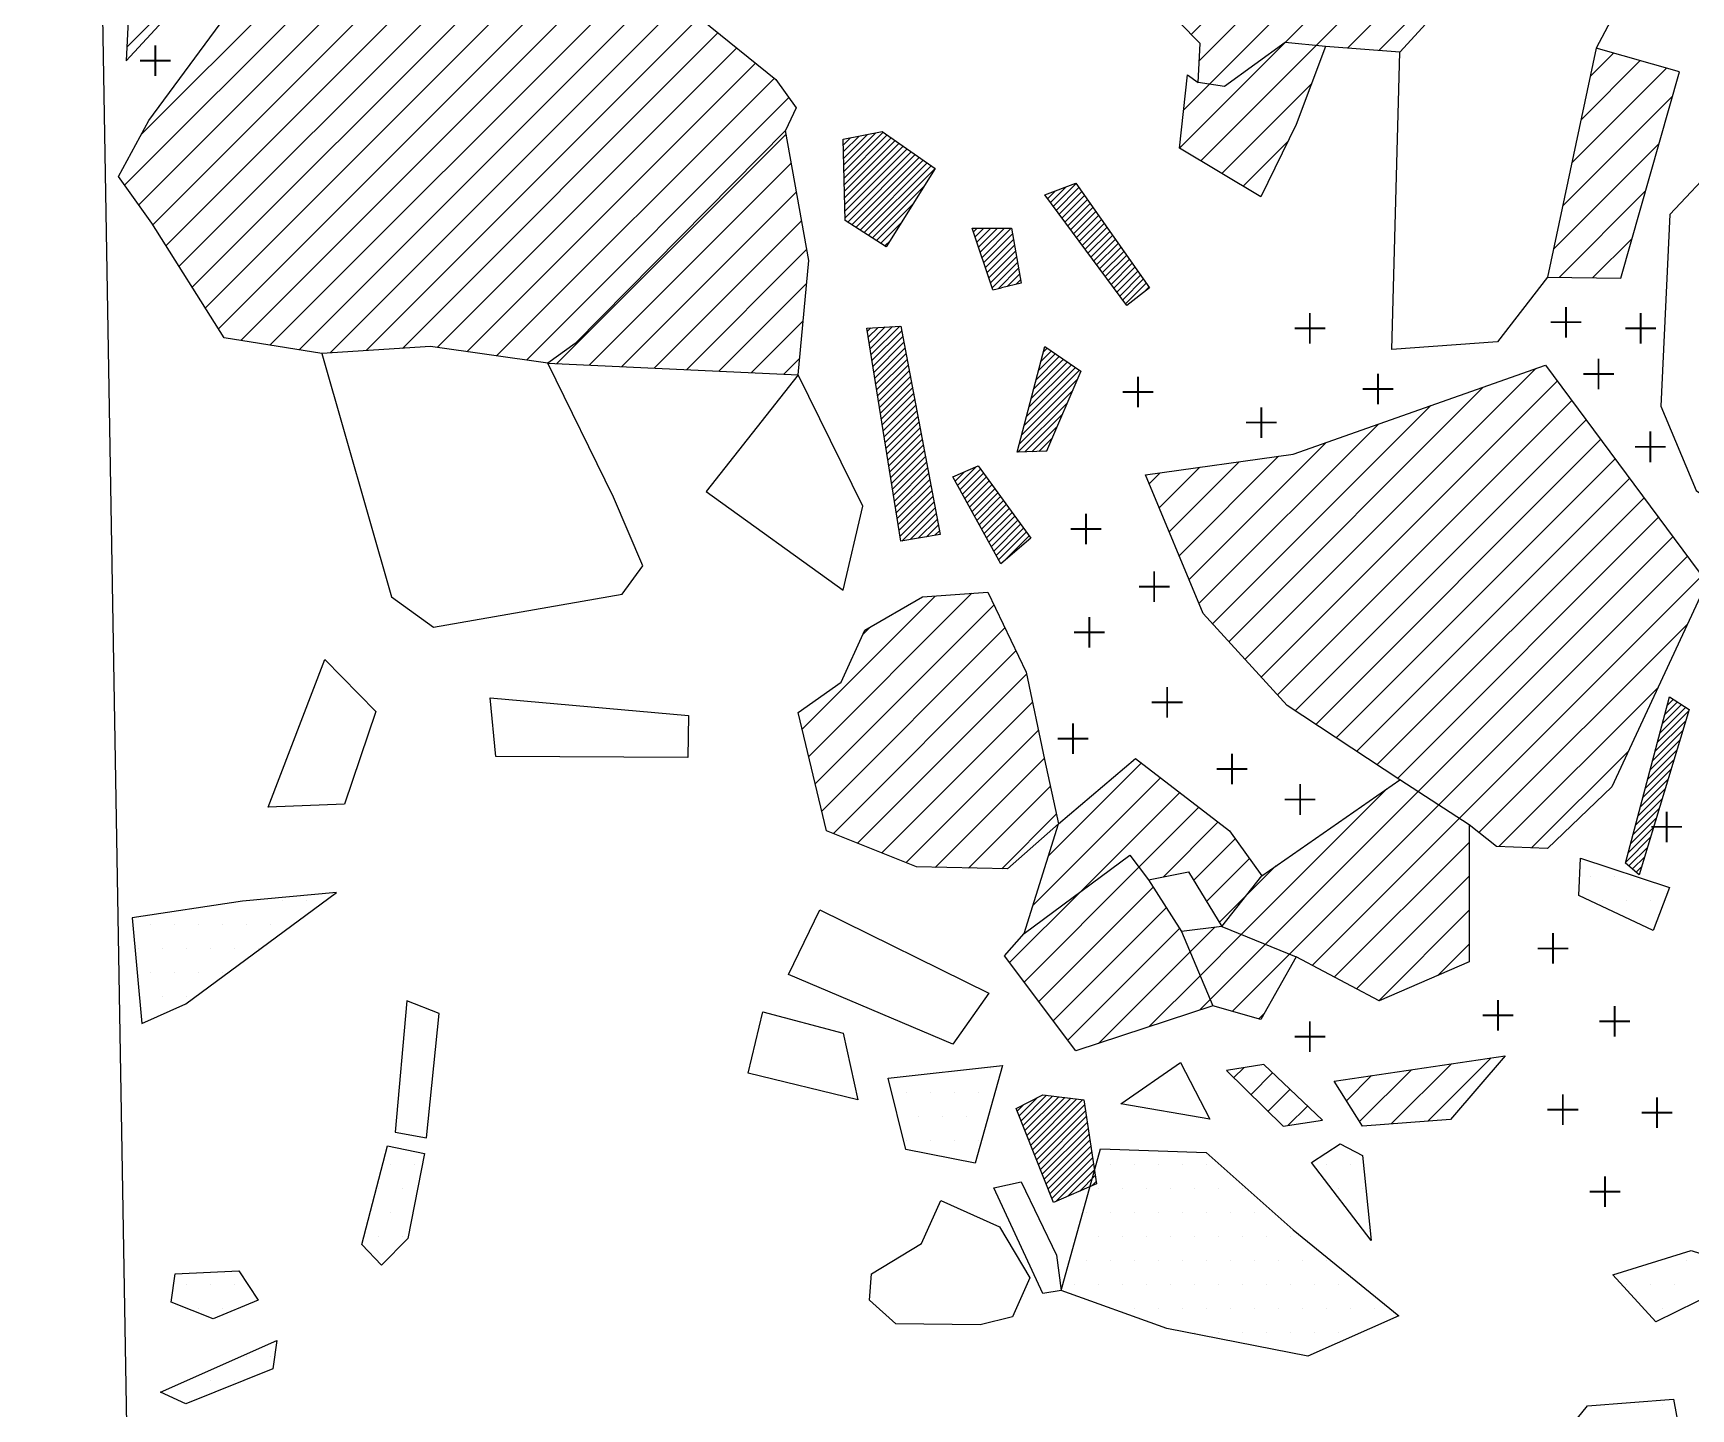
# Model space of a CAD drawing. Header units: metres. Extents: x -3.85 to -2.47, y -18.86 to -15.39.
# Drawn here: x -3.855 to -2.991, y -16.89 to -16.173 of the extents above; entities that cross this region are included whole.
import ezdxf

# ---------------------------------------------------------------- set-up
doc = ezdxf.new("R2010")
doc.units = ezdxf.units.M
doc.header["$LTSCALE"] = 25
doc.header["$MEASUREMENT"] = 0
doc.linetypes.add('STRICHPUNKTX2', pattern=[2, 1, -0.5, 0, -0.5])
doc.layers.get('0').update_dxf_attribs({"linetype": 'CONTINUOUS'})
for name, color, linetype in [('FEUER', 1, 'CONTINUOUS'), ('GRABUNGSGRENZE', 3, 'STRICHPUNKTX2'), ('KNOCHEN', 2, 'CONTINUOUS'), ('KNOCHENSCHRAFF', 2, 'CONTINUOUS'), ('STEINE', 4, 'CONTINUOUS'), ('STEINESCHRAFF', 4, 'CONTINUOUS')]:
    doc.layers.add(name, color=color, linetype=linetype)

# ---------------------------------------------------------------- blocks, each defined once
blk = doc.blocks.new('*X3')
at = {"color": 0}
for p, q in [((-343.284, -1623.147), (-342.91, -1622.774)), ((-343.276, -1623.492), (-342.468, -1622.685)), ((-343.267, -1623.838), (-342.027, -1622.597)), ((-343.259, -1624.183), (-341.585, -1622.509)), ((-343.251, -1624.528), (-341.201, -1622.478)), ((-343.242, -1624.873), (-340.993, -1622.624)), ((-343.234, -1625.219), (-340.786, -1622.771)), ((-343.226, -1625.564), (-340.578, -1622.917)), ((-343.217, -1625.909), (-340.371, -1623.063)), ((-343.209, -1626.254), (-340.163, -1623.209)), ((-343.201, -1626.6), (-339.956, -1623.355)), ((-343.192, -1626.945), (-339.748, -1623.501)), ((-343.058, -1627.164), (-339.541, -1623.647)), ((-342.843, -1627.302), (-339.333, -1623.793)), ((-342.628, -1627.441), (-339.126, -1623.939)), ((-342.412, -1627.579), (-338.918, -1624.085)), ((-342.197, -1627.717), (-338.711, -1624.231)), ((-341.982, -1627.856), (-338.503, -1624.377)), ((-341.767, -1627.994), (-339.083, -1625.31)), ((-332.499, -1626.151), (-331.689, -1625.341)), ((-332.348, -1626.354), (-331.152, -1625.158)), ((-332.198, -1626.557), (-331.007, -1625.366)), ((-341.552, -1628.132), (-339.673, -1626.253)), ((-332.65, -1625.948), (-332.255, -1625.553)), ((-332.047, -1626.759), (-330.861, -1625.574)), ((-331.896, -1626.962), (-330.715, -1625.782)), ((-331.745, -1627.165), (-330.57, -1625.989)), ((-331.595, -1627.368), (-330.424, -1626.197)), ((-341.336, -1628.271), (-340.262, -1627.196)), ((-331.444, -1627.571), (-330.278, -1626.405)), ((-331.293, -1627.773), (-330.133, -1626.613)), ((-331.142, -1627.976), (-329.987, -1626.821)), ((-330.992, -1628.179), (-329.841, -1627.029)), ((-336.501, -1627.678), (-336.31, -1627.487)), ((-336.413, -1627.943), (-335.957, -1627.487)), ((-336.324, -1628.208), (-335.603, -1627.487)), ((-336.236, -1628.473), (-335.25, -1627.487)), ((-336.147, -1628.739), (-334.896, -1627.487)), ((-336.059, -1629.004), (-334.543, -1627.487)), ((-335.971, -1629.269), (-334.475, -1627.773)), ((-335.882, -1629.534), (-334.421, -1628.073)), ((-330.841, -1628.382), (-329.696, -1627.237)), ((-330.69, -1628.585), (-329.55, -1627.444)), ((-330.539, -1628.787), (-329.404, -1627.652)), ((-330.389, -1628.99), (-329.259, -1627.86)), ((-330.238, -1629.193), (-329.113, -1628.068)), ((-341.121, -1628.409), (-340.851, -1628.139)), ((-335.794, -1629.799), (-334.368, -1628.373)), ((-335.706, -1630.065), (-334.314, -1628.673)), ((-330.087, -1629.396), (-328.967, -1628.276)), ((-329.936, -1629.599), (-328.822, -1628.484)), ((-329.786, -1629.801), (-328.676, -1628.692)), ((-329.635, -1630.004), (-328.53, -1628.9)), ((-335.617, -1630.33), (-334.261, -1628.973)), ((-335.529, -1630.595), (-334.207, -1629.273)), ((-335.217, -1630.636), (-334.154, -1629.573)), ((-329.484, -1630.207), (-328.384, -1629.107)), ((-329.333, -1630.41), (-328.239, -1629.315)), ((-329.183, -1630.613), (-328.093, -1629.523)), ((-329.032, -1630.815), (-327.947, -1629.731)), ((-334.752, -1630.525), (-334.1, -1629.873)), ((-334.28, -1630.407), (-334.047, -1630.173)), ((-328.881, -1631.018), (-327.802, -1629.939)), ((-328.73, -1631.221), (-327.656, -1630.147)), ((-328.58, -1631.424), (-327.51, -1630.355)), ((-327.606, -1630.804), (-327.365, -1630.562)), ((-342.04, -1632.863), (-341.849, -1632.673)), ((-341.991, -1633.168), (-341.474, -1632.651)), ((-341.942, -1633.473), (-341.099, -1632.63)), ((-341.893, -1633.777), (-340.724, -1632.608)), ((-341.844, -1634.082), (-340.349, -1632.587)), ((-341.795, -1634.386), (-340.238, -1632.83)), ((-341.746, -1634.691), (-340.183, -1633.127)), ((-341.697, -1634.996), (-340.127, -1633.425)), ((-341.649, -1635.3), (-340.071, -1633.723)), ((-341.6, -1635.605), (-340.015, -1634.02)), ((-333.117, -1634.901), (-332.243, -1634.026)), ((-332.993, -1634.423), (-332.454, -1633.884)), ((-332.87, -1633.946), (-332.665, -1633.741)), ((-341.551, -1635.91), (-339.959, -1634.318)), ((-341.502, -1636.214), (-339.903, -1634.616)), ((-341.453, -1636.519), (-339.847, -1634.913)), ((-333.86, -1637.765), (-330.977, -1634.882)), ((-333.736, -1637.287), (-331.188, -1634.739)), ((-333.612, -1636.81), (-331.399, -1634.596)), ((-333.488, -1636.333), (-331.61, -1634.454)), ((-333.365, -1635.855), (-331.821, -1634.311)), ((-333.241, -1635.378), (-332.032, -1634.169)), ((-341.404, -1636.824), (-339.791, -1635.211)), ((-341.355, -1637.128), (-339.736, -1635.509)), ((-341.306, -1637.433), (-339.68, -1635.806)), ((-333.983, -1638.242), (-331.086, -1635.345)), ((-341.257, -1637.738), (-339.624, -1636.104)), ((-341.208, -1638.042), (-339.568, -1636.402)), ((-341.16, -1638.347), (-339.512, -1636.699)), ((-334.191, -1639.156), (-331.613, -1636.578)), ((-334.107, -1638.719), (-331.35, -1635.962)), ((-341.111, -1638.652), (-339.456, -1636.997)), ((-341.062, -1638.956), (-339.4, -1637.295)), ((-333.825, -1639.144), (-331.876, -1637.195)), ((-341.013, -1639.261), (-339.344, -1637.592)), ((-340.964, -1639.566), (-339.288, -1637.89)), ((-340.915, -1639.87), (-339.233, -1638.188)), ((-333.459, -1639.132), (-332.14, -1637.812)), ((-333.094, -1639.12), (-332.403, -1638.429)), ((-340.866, -1640.175), (-339.177, -1638.485)), ((-340.817, -1640.48), (-339.121, -1638.783)), ((-340.768, -1640.784), (-339.065, -1639.081)), ((-332.728, -1639.108), (-332.666, -1639.046)), ((-340.72, -1641.089), (-339.009, -1639.378)), ((-340.671, -1641.394), (-338.953, -1639.676)), ((-340.622, -1641.698), (-338.897, -1639.974)), ((-337.46, -1640.657), (-336.976, -1640.174)), ((-337.334, -1640.885), (-336.363, -1639.915)), ((-337.209, -1641.113), (-336.135, -1640.04)), ((-340.573, -1642.003), (-338.841, -1640.271)), ((-340.524, -1642.307), (-338.785, -1640.569)), ((-340.475, -1642.612), (-338.73, -1640.867)), ((-337.083, -1641.342), (-335.986, -1640.245)), ((-336.958, -1641.57), (-335.837, -1640.449)), ((-336.832, -1641.798), (-335.688, -1640.654)), ((-336.706, -1642.026), (-335.539, -1640.858)), ((-340.426, -1642.917), (-338.674, -1641.164)), ((-340.377, -1643.221), (-338.618, -1641.462)), ((-340.328, -1643.526), (-338.562, -1641.76)), ((-336.581, -1642.254), (-335.39, -1641.062)), ((-336.455, -1642.482), (-335.241, -1641.267)), ((-336.33, -1642.71), (-335.091, -1641.471)), ((-336.204, -1642.938), (-334.942, -1641.676)), ((-336.079, -1643.166), (-334.793, -1641.88)), ((-340.234, -1643.785), (-338.506, -1642.057)), ((-339.806, -1643.71), (-338.45, -1642.355)), ((-339.377, -1643.635), (-338.394, -1642.653)), ((-335.953, -1643.394), (-334.644, -1642.084)), ((-335.828, -1643.622), (-334.495, -1642.289)), ((-335.702, -1643.85), (-334.346, -1642.493)), ((-335.577, -1644.078), (-334.197, -1642.698)), ((-338.948, -1643.56), (-338.338, -1642.95)), ((-338.52, -1643.486), (-338.282, -1643.248)), ((-335.451, -1644.306), (-334.047, -1642.902)), ((-335.326, -1644.534), (-333.898, -1643.106)), ((-335.2, -1644.762), (-333.749, -1643.311)), ((-334.864, -1644.779), (-333.6, -1643.515)), ((-300.474, -1652.816), (-299.823, -1652.164)), ((-300.347, -1652.335), (-300.037, -1652.025)), ((-300.856, -1654.258), (-299.235, -1652.637)), ((-300.729, -1653.777), (-299.394, -1652.443)), ((-300.601, -1653.297), (-299.608, -1652.304)), ((-301.11, -1655.22), (-299.541, -1653.65)), ((-300.983, -1654.739), (-299.388, -1653.144)), ((-301.365, -1656.182), (-299.846, -1654.663)), ((-301.238, -1655.701), (-299.693, -1654.157)), ((-301.62, -1657.143), (-300.152, -1655.676)), ((-301.492, -1656.663), (-299.999, -1655.169)), ((-301.747, -1657.624), (-300.305, -1656.182)), ((-302.002, -1658.586), (-300.611, -1657.195)), ((-301.874, -1658.105), (-300.458, -1656.689)), ((-302.256, -1659.548), (-300.916, -1658.208)), ((-302.129, -1659.067), (-300.763, -1657.701)), ((-302.384, -1660.029), (-301.069, -1658.714)), ((-302.511, -1660.509), (-301.222, -1659.22)), ((-302.355, -1660.707), (-301.375, -1659.727)), ((-302.165, -1660.87), (-301.528, -1660.233)), ((-301.974, -1661.034), (-301.68, -1660.74)), ((-334.121, -1673.735), (-333.161, -1672.775)), ((-334.021, -1673.988), (-332.695, -1672.662)), ((-333.921, -1674.242), (-332.379, -1672.7)), ((-333.821, -1674.495), (-332.063, -1672.737)), ((-333.72, -1674.748), (-331.747, -1672.775)), ((-333.62, -1675.002), (-331.431, -1672.813)), ((-333.52, -1675.255), (-331.115, -1672.85)), ((-333.42, -1675.508), (-330.799, -1672.888)), ((-334.222, -1673.482), (-333.895, -1673.155)), ((-333.319, -1675.762), (-330.717, -1673.159)), ((-333.219, -1676.015), (-330.67, -1673.466)), ((-333.119, -1676.268), (-330.624, -1673.773)), ((-333.019, -1676.521), (-330.578, -1674.08)), ((-332.918, -1676.775), (-330.531, -1674.388)), ((-332.818, -1677.028), (-330.485, -1674.695)), ((-332.718, -1677.281), (-330.438, -1675.002)), ((-332.618, -1677.535), (-330.392, -1675.309)), ((-332.517, -1677.788), (-330.346, -1675.616)), ((-332.417, -1678.041), (-330.299, -1675.923)), ((-332.212, -1678.189), (-330.253, -1676.23)), ((-331.589, -1677.921), (-330.206, -1676.538)), ((-330.967, -1677.652), (-330.16, -1676.845)), ((-330.345, -1677.384), (-330.113, -1677.152))]:
    blk.add_line(p, q, dxfattribs=at)
blk = doc.blocks.new('*X4')
at = {"color": 0}
for p, q in [((-379.869, -1622.609), (-361.261, -1604.001)), ((-380.731, -1625.239), (-360.542, -1605.05)), ((-379.998, -1626.273), (-359.807, -1606.083)), ((-379.268, -1627.312), (-359.073, -1607.116)), ((-378.584, -1628.395), (-358.338, -1608.149)), ((-380.608, -1618.045), (-372.476, -1609.913)), ((-377.899, -1629.478), (-357.603, -1609.182)), ((-377.214, -1630.561), (-356.869, -1610.215)), ((-376.529, -1631.644), (-356.134, -1611.249)), ((-375.844, -1632.726), (-355.399, -1612.282)), ((-374.682, -1633.332), (-354.665, -1613.315)), ((-373.158, -1633.576), (-353.725, -1614.143)), ((-371.634, -1633.82), (-352.748, -1614.933)), ((-370.029, -1633.982), (-351.771, -1615.724)), ((-368.142, -1633.863), (-350.794, -1616.515)), ((-366.255, -1633.744), (-349.817, -1617.305)), ((-364.445, -1633.702), (-348.84, -1618.096)), ((-362.897, -1633.921), (-347.862, -1618.887)), ((-361.349, -1634.141), (-346.885, -1619.678)), ((-359.8, -1634.36), (-346.124, -1620.684)), ((-358.213, -1634.541), (-346.262, -1622.59)), ((-356.525, -1634.62), (-345.992, -1624.087)), ((-354.836, -1634.699), (-345.721, -1625.585)), ((-353.147, -1634.779), (-345.451, -1627.082)), ((-351.459, -1634.858), (-345.181, -1628.58)), ((-349.77, -1634.937), (-345.186, -1630.353)), ((-348.082, -1635.016), (-345.37, -1632.304)), ((-346.393, -1635.095), (-345.553, -1634.255)), ((-322.358, -1649.951), (-307.209, -1634.802)), ((-323.202, -1649.027), (-309.939, -1635.765)), ((-321.513, -1650.874), (-306.088, -1635.449)), ((-320.668, -1651.797), (-305.335, -1636.463)), ((-324.047, -1648.104), (-312.67, -1636.728)), ((-319.737, -1652.634), (-304.581, -1637.477)), ((-324.755, -1647.045), (-315.401, -1637.691)), ((-325.274, -1645.796), (-318.132, -1638.654)), ((-318.673, -1653.337), (-303.827, -1638.491)), ((-326.831, -1642.049), (-324.718, -1639.937)), ((-326.312, -1643.298), (-322.665, -1639.651)), ((-325.793, -1644.547), (-320.612, -1639.366)), ((-317.609, -1654.04), (-303.074, -1639.506)), ((-327.35, -1640.8), (-326.771, -1640.222)), ((-316.544, -1654.744), (-302.32, -1640.52)), ((-315.48, -1655.447), (-301.566, -1641.534)), ((-314.416, -1656.151), (-300.813, -1642.548)), ((-313.344, -1656.847), (-300.059, -1643.562)), ((-312.271, -1657.542), (-299.305, -1644.576)), ((-311.198, -1658.237), (-298.552, -1645.59)), ((-345.429, -1653.577), (-338.502, -1646.65)), ((-345.088, -1655.003), (-336.592, -1646.507)), ((-344.746, -1656.429), (-335.431, -1647.114)), ((-344.404, -1657.855), (-334.862, -1648.312)), ((-342.27, -1648.649), (-341.89, -1648.27)), ((-310.168, -1658.975), (-299.303, -1648.109)), ((-343.803, -1659.021), (-334.292, -1649.51)), ((-342.542, -1659.529), (-333.741, -1650.727)), ((-341.282, -1660.036), (-333.43, -1652.184)), ((-309.126, -1659.7), (-300.834, -1651.408)), ((-340.021, -1660.543), (-333.119, -1653.641)), ((-307.424, -1659.766), (-302.366, -1654.707)), ((-338.495, -1660.785), (-332.808, -1655.097)), ((-332.605, -1660.198), (-327.75, -1655.343)), ((-336.765, -1660.822), (-332.498, -1656.556)), ((-333.409, -1662.77), (-326.752, -1656.113)), ((-330.918, -1662.047), (-325.754, -1656.882)), ((-322.553, -1664.289), (-314.946, -1656.682)), ((-321.298, -1664.801), (-313.344, -1656.847)), ((-335.034, -1660.86), (-332.189, -1658.014)), ((-327.884, -1660.781), (-324.756, -1657.652)), ((-320.042, -1665.313), (-312.271, -1657.542)), ((-318.859, -1665.898), (-311.198, -1658.237)), ((-326.61, -1661.274), (-323.757, -1658.421)), ((-325.033, -1661.465), (-322.864, -1659.296)), ((-317.703, -1666.51), (-310.678, -1659.484)), ((-333.863, -1666.759), (-327.884, -1660.781)), ((-324.365, -1662.565), (-322.126, -1660.326)), ((-322.324, -1662.291), (-320.742, -1660.709)), ((-316.548, -1667.121), (-310.678, -1661.252)), ((-334.622, -1665.75), (-330.918, -1662.047)), ((-333.104, -1667.768), (-327.147, -1661.811)), ((-323.698, -1663.665), (-322.324, -1662.291)), ((-332.345, -1668.777), (-326.456, -1662.888)), ((-315.392, -1667.733), (-310.678, -1663.02)), ((-331.586, -1669.785), (-325.765, -1663.965)), ((-325.216, -1665.184), (-323.952, -1663.92)), ((-324.693, -1666.428), (-322.553, -1664.289)), ((-329.992, -1669.96), (-325.216, -1665.184)), ((-324.169, -1667.672), (-321.298, -1664.801)), ((-312.307, -1666.416), (-310.679, -1664.788)), ((-323.019, -1668.29), (-320.042, -1665.313)), ((-327.36, -1669.095), (-324.693, -1666.428)), ((-324.727, -1668.23), (-324.169, -1667.672)), ((-321.644, -1668.683), (-321.349, -1668.388)), ((-322.934, -1671.74), (-322.416, -1671.222)), ((-314.741, -1674.153), (-311.606, -1671.018)), ((-312.824, -1674.004), (-309.529, -1670.71)), ((-322.043, -1672.617), (-320.921, -1671.495)), ((-317.068, -1672.945), (-315.758, -1671.635)), ((-316.385, -1674.03), (-313.682, -1671.327)), ((-321.151, -1673.493), (-320.015, -1672.356)), ((-320.124, -1674.234), (-319.108, -1673.218))]:
    blk.add_line(p, q, dxfattribs=at)
blk = doc.blocks.new('*X5')
at = {"color": 0}
for p, q in [((-325.155, -1617.392), (-315.155, -1607.393)), ((-324.735, -1618.74), (-314.498, -1608.503)), ((-324.208, -1619.981), (-314.06, -1609.833)), ((-320.286, -1617.827), (-313.434, -1610.975)), ((-318.654, -1617.962), (-312.81, -1612.119)), ((-317.024, -1618.1), (-312.409, -1613.485)), ((-315.385, -1618.229), (-312.007, -1614.851)), ((-325.76, -1623.301), (-320.286, -1617.827)), ((-324.662, -1623.971), (-318.654, -1617.962)), ((-304.366, -1619.585), (-303.149, -1618.367)), ((-305.327, -1624.082), (-300.392, -1619.146)), ((-304.847, -1621.833), (-301.77, -1618.756)), ((-325.549, -1621.322), (-324.208, -1619.981)), ((-323.559, -1624.636), (-318.908, -1619.985)), ((-305.808, -1626.33), (-300.08, -1620.602)), ((-322.456, -1625.3), (-320.127, -1622.971)), ((-306.288, -1628.578), (-300.783, -1623.073)), ((-305.987, -1630.045), (-301.486, -1625.543)), ((-304.243, -1630.068), (-302.188, -1628.013))]:
    blk.add_line(p, q, dxfattribs=at)
blk = doc.blocks.new('*X6')
at = {"color": 0}
for p, q in [((-304.375, -1661.25), (-304.375, -1661.25)), ((-303.125, -1661.25), (-303.125, -1661.25)), ((-373.75, -1662.5), (-373.75, -1662.5)), ((-372.5, -1662.5), (-372.5, -1662.5)), ((-371.25, -1662.5), (-371.25, -1662.5)), ((-303.75, -1662.5), (-303.75, -1662.5)), ((-302.5, -1662.5), (-302.5, -1662.5)), ((-301.25, -1662.5), (-301.25, -1662.5)), ((-379.375, -1663.75), (-379.375, -1663.75)), ((-378.125, -1663.75), (-378.125, -1663.75)), ((-376.875, -1663.75), (-376.875, -1663.75)), ((-375.625, -1663.75), (-375.625, -1663.75)), ((-374.375, -1663.75), (-374.375, -1663.75)), ((-373.125, -1663.75), (-373.125, -1663.75)), ((-380, -1665), (-380, -1665)), ((-378.75, -1665), (-378.75, -1665)), ((-377.5, -1665), (-377.5, -1665)), ((-376.25, -1665), (-376.25, -1665)), ((-375, -1665), (-375, -1665)), ((-373.75, -1665), (-373.75, -1665)), ((-379.375, -1666.25), (-379.375, -1666.25)), ((-378.125, -1666.25), (-378.125, -1666.25)), ((-376.875, -1666.25), (-376.875, -1666.25)), ((-375.625, -1666.25), (-375.625, -1666.25)), ((-378.75, -1667.5), (-378.75, -1667.5)), ((-377.5, -1667.5), (-377.5, -1667.5)), ((-335.625, -1671.25), (-335.625, -1671.25)), ((-340, -1672.5), (-340, -1672.5)), ((-338.75, -1672.5), (-338.75, -1672.5)), ((-337.5, -1672.5), (-337.5, -1672.5)), ((-336.25, -1672.5), (-336.25, -1672.5)), ((-339.375, -1673.75), (-339.375, -1673.75)), ((-338.125, -1673.75), (-338.125, -1673.75)), ((-336.875, -1673.75), (-336.875, -1673.75)), ((-340, -1675), (-340, -1675)), ((-338.75, -1675), (-338.75, -1675)), ((-337.5, -1675), (-337.5, -1675)), ((-336.25, -1675), (-336.25, -1675)), ((-366.875, -1676.25), (-366.875, -1676.25)), ((-365.625, -1676.25), (-365.625, -1676.25)), ((-329.375, -1676.25), (-329.375, -1676.25)), ((-328.125, -1676.25), (-328.125, -1676.25)), ((-326.875, -1676.25), (-326.875, -1676.25)), ((-325.625, -1676.25), (-325.625, -1676.25)), ((-324.375, -1676.25), (-324.375, -1676.25)), ((-318.125, -1676.25), (-318.125, -1676.25)), ((-316.875, -1676.25), (-316.875, -1676.25)), ((-367.5, -1677.5), (-367.5, -1677.5)), ((-366.25, -1677.5), (-366.25, -1677.5)), ((-330, -1677.5), (-330, -1677.5)), ((-328.75, -1677.5), (-328.75, -1677.5)), ((-327.5, -1677.5), (-327.5, -1677.5)), ((-326.25, -1677.5), (-326.25, -1677.5)), ((-325, -1677.5), (-325, -1677.5)), ((-323.75, -1677.5), (-323.75, -1677.5)), ((-322.5, -1677.5), (-322.5, -1677.5)), ((-317.5, -1677.5), (-317.5, -1677.5)), ((-316.25, -1677.5), (-316.25, -1677.5)), ((-366.875, -1678.75), (-366.875, -1678.75)), ((-330.625, -1678.75), (-330.625, -1678.75)), ((-329.375, -1678.75), (-329.375, -1678.75)), ((-328.125, -1678.75), (-328.125, -1678.75)), ((-326.875, -1678.75), (-326.875, -1678.75)), ((-325.625, -1678.75), (-325.625, -1678.75)), ((-324.375, -1678.75), (-324.375, -1678.75)), ((-323.125, -1678.75), (-323.125, -1678.75)), ((-321.875, -1678.75), (-321.875, -1678.75)), ((-316.875, -1678.75), (-316.875, -1678.75)), ((-367.5, -1680), (-367.5, -1680)), ((-366.25, -1680), (-366.25, -1680)), ((-330, -1680), (-330, -1680)), ((-328.75, -1680), (-328.75, -1680)), ((-327.5, -1680), (-327.5, -1680)), ((-326.25, -1680), (-326.25, -1680)), ((-325, -1680), (-325, -1680)), ((-323.75, -1680), (-323.75, -1680)), ((-322.5, -1680), (-322.5, -1680)), ((-321.25, -1680), (-321.25, -1680)), ((-320, -1680), (-320, -1680)), ((-330.625, -1681.25), (-330.625, -1681.25)), ((-329.375, -1681.25), (-329.375, -1681.25)), ((-328.125, -1681.25), (-328.125, -1681.25)), ((-326.875, -1681.25), (-326.875, -1681.25)), ((-325.625, -1681.25), (-325.625, -1681.25)), ((-324.375, -1681.25), (-324.375, -1681.25)), ((-323.125, -1681.25), (-323.125, -1681.25)), ((-321.875, -1681.25), (-321.875, -1681.25)), ((-320.625, -1681.25), (-320.625, -1681.25)), ((-319.375, -1681.25), (-319.375, -1681.25)), ((-318.125, -1681.25), (-318.125, -1681.25)), ((-300.625, -1681.25), (-300.625, -1681.25)), ((-299.375, -1681.25), (-299.375, -1681.25)), ((-377.5, -1682.5), (-377.5, -1682.5)), ((-376.25, -1682.5), (-376.25, -1682.5)), ((-375, -1682.5), (-375, -1682.5)), ((-331.25, -1682.5), (-331.25, -1682.5)), ((-330, -1682.5), (-330, -1682.5)), ((-328.75, -1682.5), (-328.75, -1682.5)), ((-327.5, -1682.5), (-327.5, -1682.5)), ((-326.25, -1682.5), (-326.25, -1682.5)), ((-325, -1682.5), (-325, -1682.5)), ((-323.75, -1682.5), (-323.75, -1682.5)), ((-322.5, -1682.5), (-322.5, -1682.5)), ((-321.25, -1682.5), (-321.25, -1682.5)), ((-320, -1682.5), (-320, -1682.5)), ((-318.75, -1682.5), (-318.75, -1682.5)), ((-317.5, -1682.5), (-317.5, -1682.5)), ((-302.5, -1682.5), (-302.5, -1682.5)), ((-301.25, -1682.5), (-301.25, -1682.5)), ((-300, -1682.5), (-300, -1682.5)), ((-376.875, -1683.75), (-376.875, -1683.75)), ((-375.625, -1683.75), (-375.625, -1683.75)), ((-329.375, -1683.75), (-329.375, -1683.75)), ((-328.125, -1683.75), (-328.125, -1683.75)), ((-326.875, -1683.75), (-326.875, -1683.75)), ((-325.625, -1683.75), (-325.625, -1683.75)), ((-324.375, -1683.75), (-324.375, -1683.75)), ((-323.125, -1683.75), (-323.125, -1683.75)), ((-321.875, -1683.75), (-321.875, -1683.75)), ((-320.625, -1683.75), (-320.625, -1683.75)), ((-319.375, -1683.75), (-319.375, -1683.75)), ((-318.125, -1683.75), (-318.125, -1683.75)), ((-316.875, -1683.75), (-316.875, -1683.75)), ((-315.625, -1683.75), (-315.625, -1683.75)), ((-300.625, -1683.75), (-300.625, -1683.75)), ((-325, -1685), (-325, -1685)), ((-323.75, -1685), (-323.75, -1685)), ((-322.5, -1685), (-322.5, -1685)), ((-321.25, -1685), (-321.25, -1685)), ((-320, -1685), (-320, -1685)), ((-318.75, -1685), (-318.75, -1685)), ((-317.5, -1685), (-317.5, -1685)), ((-374.375, -1686.25), (-374.375, -1686.25)), ((-373.125, -1686.25), (-373.125, -1686.25)), ((-376.25, -1687.5), (-376.25, -1687.5)), ((-375, -1687.5), (-375, -1687.5)), ((-303.125, -1688.75), (-303.125, -1688.75)), ((-301.875, -1688.75), (-301.875, -1688.75)), ((-300.625, -1688.75), (-300.625, -1688.75))]:
    blk.add_line(p, q, dxfattribs=at)
blk = doc.blocks.new('LB')
at = {"layer": 'FEUER', "const_width": 0.1}
for points in [[(0, 0), (0, -1.6)], [(-0.8, -0.8), (0.8, -0.8)]]:
    blk.add_lwpolyline(points, dxfattribs=at)

msp = doc.modelspace()

# ---------------------------------------------------------------- linework, layer by layer
at = {"layer": 'GRABUNGSGRENZE', "flags": 128}
msp.add_lwpolyline([(-3.83189, -15.40344), (-3.80292, -17.09429), (-3.85338, -17.49177), (-3.85497, -18.85597), (-2.46628, -18.09316), (-2.4784, -15.41267)], dxfattribs=at)
at = {"layer": 'KNOCHEN'}
for points in [[(-3.43189, -16.27079), (-3.43291, -16.2285), (-3.41253, -16.22442), (-3.38501, -16.24379), (-3.41049, -16.28455), (-3.43189, -16.27079)], [(-3.28513, -16.31514), (-3.32793, -16.25755), (-3.31163, -16.25143), (-3.27341, -16.30596), (-3.28513, -16.31514)], [(-3.35494, -16.30698), (-3.36564, -16.27487), (-3.34526, -16.27487), (-3.34017, -16.30341), (-3.35036, -16.30596)], [(-3.35494, -16.30698), (-3.35036, -16.30596)], [(-3.40285, -16.43794), (-3.42068, -16.32685), (-3.40285, -16.32583), (-3.38247, -16.43438), (-3.40285, -16.43794)], [(-3.34221, -16.39157), (-3.32794, -16.33654), (-3.30908, -16.34928), (-3.32692, -16.39106), (-3.34221, -16.39157)], [(-3.35087, -16.44967), (-3.37584, -16.40431), (-3.36259, -16.39871), (-3.33508, -16.43642), (-3.35087, -16.44967)], [(-3.02525, -16.60562), (-3.00231, -16.51899), (-2.99212, -16.52561), (-3.01811, -16.61173), (-3.02525, -16.60562)], [(-3.32337, -16.78244), (-3.34273, -16.73351), (-3.32897, -16.72638), (-3.30757, -16.72893), (-3.30095, -16.77275), (-3.32337, -16.78244)]]:
    msp.add_lwpolyline(points, dxfattribs=at)
at = {"layer": 'STEINE'}
for points in [[(-3.54553, -16.13473), (-3.46807, -16.19741), (-3.45737, -16.21219), (-3.46298, -16.22391), (-3.57254, -16.335), (-3.58681, -16.34519), (-3.64797, -16.33652), (-3.70453, -16.34009), (-3.75549, -16.33193), (-3.7932, -16.27231), (-3.81052, -16.24785), (-3.79472, -16.2188), (-3.74682, -16.15357), (-3.67394, -16.08019), (-3.63929, -16.02108), (-3.61992, -16.02822), (-3.61075, -16.043), (-3.54553, -16.13473)], [(-3.80644, -16.18771), (-3.70401, -16.07662), (-3.76006, -16.03535), (-3.79828, -16.0226), (-3.80644, -16.18771)], [(-3.12817, -16.12099), (-3.11797, -16.15564), (-3.14295, -16.18316), (-3.18168, -16.1801), (-3.20257, -16.17806), (-3.23417, -16.20099), (-3.24792, -16.19895), (-3.2469, -16.17856), (-3.25811, -16.16735), (-3.252, -16.14034), (-3.22499, -16.11181), (-3.20104, -16.08582), (-3.14804, -16.07308), (-3.14243, -16.095)], [(-3.11797, -16.15564), (-3.08791, -16.14239), (-3.04561, -16.1373), (-3.01809, -16.13832), (-3.04052, -16.18112), (-3.066, -16.30037), (-3.09199, -16.334), (-3.14703, -16.33807)], [(-3.18168, -16.1801), (-3.19697, -16.22086), (-3.21531, -16.25857), (-3.25761, -16.23309), (-3.25353, -16.19487), (-3.24792, -16.19895)], [(-3.14703, -16.33807), (-3.14295, -16.18316)], [(-3.066, -16.30037), (-3.02778, -16.30088), (-2.9972, -16.19335), (-3.04052, -16.18112)], [(-2.88306, -16.3284), (-2.85401, -16.25451), (-2.91057, -16.20202), (-2.97733, -16.24126), (-3.0023, -16.26776), (-3.00689, -16.36764), (-2.98855, -16.41146), (-2.9488, -16.43847), (-2.90446, -16.37376)], [(-3.58681, -16.34519), (-3.45636, -16.35131), (-3.45075, -16.29169), (-3.46298, -16.22391)], [(-3.70453, -16.34009), (-3.66835, -16.46698), (-3.64644, -16.48278), (-3.54809, -16.46546), (-3.53739, -16.45068), (-3.55267, -16.41501), (-3.58681, -16.34519)], [(-3.10678, -16.58574), (-3.14296, -16.5623), (-3.20156, -16.52356), (-3.24539, -16.47566), (-3.27545, -16.4033), (-3.1985, -16.3926), (-3.06702, -16.34623), (-2.98294, -16.45937), (-3.03238, -16.56587), (-3.06601, -16.59797), (-3.09251, -16.59695), (-3.10678, -16.58574)], [(-3.45636, -16.35131), (-3.50426, -16.41195), (-3.43292, -16.46342), (-3.42273, -16.4196), (-3.45636, -16.35131)], [(-3.32081, -16.58522), (-3.34731, -16.60866), (-3.39471, -16.60764), (-3.44159, -16.58878), (-3.45636, -16.52712), (-3.43394, -16.51132), (-3.42171, -16.48432), (-3.39164, -16.46699), (-3.3575, -16.46444), (-3.33763, -16.50623), (-3.32795, -16.55159), (-3.32081, -16.58522)], [(-3.69282, -16.57501), (-3.73257, -16.57654), (-3.70301, -16.49959), (-3.67651, -16.5266), (-3.69282, -16.57501)], [(-3.61383, -16.55005), (-3.61689, -16.51947), (-3.51344, -16.52865), (-3.51395, -16.55056), (-3.61383, -16.55005)], [(-3.33865, -16.6423), (-3.32081, -16.58522), (-3.28055, -16.55108), (-3.23163, -16.58879), (-3.21482, -16.61223)], [(-3.23571, -16.63873), (-3.21482, -16.61223), (-3.14296, -16.5623)], [(-3.10678, -16.58574), (-3.10679, -16.65708), (-3.15367, -16.67747), (-3.19698, -16.65453)], [(-3.2403, -16.68001), (-3.31165, -16.70345), (-3.34884, -16.65402), (-3.33865, -16.6423), (-3.28361, -16.60153), (-3.27393, -16.61427), (-3.25661, -16.64128), (-3.2403, -16.68001)], [(-3.04971, -16.62243), (-3.04869, -16.60307), (-3.00232, -16.61836), (-3.01098, -16.64078), (-3.04971, -16.62243)], [(-3.27393, -16.61427), (-3.25304, -16.61019), (-3.23571, -16.63873), (-3.25661, -16.64128)], [(-3.79831, -16.68916), (-3.77538, -16.67897), (-3.6969, -16.62088), (-3.74582, -16.62546), (-3.80341, -16.63412), (-3.79831, -16.68916)], [(-3.46147, -16.66369), (-3.44516, -16.63006), (-3.357, -16.67338), (-3.37586, -16.69988), (-3.46147, -16.66369)], [(-3.23571, -16.63873), (-3.19698, -16.65453), (-3.21533, -16.68715), (-3.2403, -16.68001)], [(-3.66633, -16.74573), (-3.65002, -16.74879), (-3.64339, -16.68407), (-3.66021, -16.67744), (-3.66633, -16.74573)], [(-3.48236, -16.71516), (-3.47472, -16.68306), (-3.43293, -16.69427), (-3.42529, -16.72892), (-3.48236, -16.71516)], [(-3.40032, -16.75491), (-3.40949, -16.71771), (-3.34987, -16.71109), (-3.36414, -16.76205), (-3.40032, -16.75491)], [(-3.28821, -16.73097), (-3.25712, -16.70957), (-3.24183, -16.73912), (-3.28821, -16.73097)], [(-3.18323, -16.73964), (-3.2138, -16.71059), (-3.23317, -16.71364), (-3.20361, -16.74269), (-3.18323, -16.73964)], [(-3.17711, -16.71925), (-3.08793, -16.70601), (-3.11647, -16.73913), (-3.16234, -16.74269), (-3.17711, -16.71925)], [(-3.68366, -16.80433), (-3.67041, -16.75286), (-3.65104, -16.75694), (-3.65971, -16.80128), (-3.67347, -16.81503), (-3.68366, -16.80433)], [(-3.3193, -16.8283), (-3.29891, -16.75441), (-3.24387, -16.75645), (-3.19852, -16.79671), (-3.14348, -16.84156), (-3.19088, -16.86245), (-3.26426, -16.84818), (-3.3193, -16.8283)], [(-3.15775, -16.80232), (-3.18884, -16.76155), (-3.17406, -16.75187), (-3.16234, -16.75798), (-3.15775, -16.80232)], [(-3.32898, -16.82983), (-3.35446, -16.77479), (-3.34019, -16.77173), (-3.32184, -16.80995), (-3.3193, -16.8283), (-3.32898, -16.82983)], [(-3.40542, -16.84562), (-3.41918, -16.83339), (-3.41816, -16.81963), (-3.39217, -16.80384), (-3.38197, -16.78141), (-3.3514, -16.79517), (-3.3356, -16.82167), (-3.34478, -16.84206), (-3.36159, -16.84613), (-3.40542, -16.84562)], [(-3.00946, -16.84462), (-3.03188, -16.82016), (-2.99111, -16.80742), (-2.95646, -16.81863), (-3.00946, -16.84462)], [(-3.78303, -16.83439), (-3.78099, -16.81962), (-3.74787, -16.81809), (-3.73768, -16.83338), (-3.76112, -16.84306), (-3.78303, -16.83439)], [(-3.78864, -16.88128), (-3.72799, -16.85427), (-3.73003, -16.86905), (-3.77539, -16.88739), (-3.78864, -16.88128)], [(-3.04616, -16.94756), (-3.06909, -16.918), (-3.04513, -16.88844), (-3.00029, -16.88488), (-2.99519, -16.9124), (-3.03291, -16.9287), (-3.04616, -16.94756)]]:
    msp.add_lwpolyline(points, dxfattribs=at)

# ---------------------------------------------------------------- block references
at = {"layer": 'FEUER', "xscale": 0.01, "yscale": 0.01, "zscale": 0.01}
for name, p in [('*X4', (0, 0)), ('*X5', (0, 0)), ('LB', (-3.79136, -16.17961)), ('LB', (-3.05627, -16.31582)), ('LB', (-3.18977, -16.31899)), ('LB', (-3.0174, -16.31899)), ('LB', (-3.03937, -16.34275)), ('LB', (-3.27933, -16.35225)), ('LB', (-3.15428, -16.35067)), ('LB', (-3.21512, -16.36809)), ('LB', (-3.01233, -16.38076)), ('LB', (-3.30637, -16.42353)), ('LB', (-3.27088, -16.45362)), ('LB', (-3.30468, -16.47738)), ('LB', (-3.26412, -16.51381)), ('LB', (-3.31313, -16.53282)), ('LB', (-3.23033, -16.54866)), ('LB', (-3.19484, -16.5645)), ('LB', (-3.00388, -16.57875)), ('LB', (-3.06303, -16.64211)), ('LB', (-3.09176, -16.67695)), ('LB', (-3.03092, -16.68012)), ('LB', (-3.18977, -16.68804)), ('LB', (-3.05796, -16.72605)), ('LB', (-3.00895, -16.72764)), ('LB', (-3.03599, -16.76882))]:
    msp.add_blockref(name, p, dxfattribs=at)
at = {"layer": 'KNOCHENSCHRAFF', "xscale": 0.01, "yscale": 0.01, "zscale": 0.01}
msp.add_blockref('*X3', (0, 0), dxfattribs=at)
at = {"layer": 'STEINESCHRAFF', "xscale": 0.01, "yscale": 0.01, "zscale": 0.01}
msp.add_blockref('*X6', (0, 0), dxfattribs=at)

doc.saveas('drawing.dxf')
